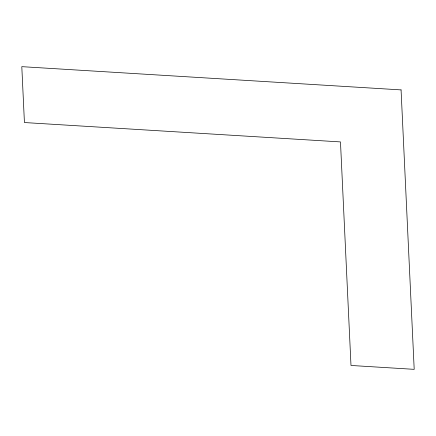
<?xml version="1.0" encoding="UTF-8"?>
<svg xmlns="http://www.w3.org/2000/svg" width="436" height="436" viewBox="0 0 436 436"><rect width="100%" height="100%" fill="white"/><g stroke="black" fill="none" stroke-linecap="round" stroke-linejoin="round"><path stroke-width="0.65" d="M401.066 89.903L21.8 66.659L24.427 122.543L340.478 141.918L350.991 365.466L414.2 369.341L401.066 89.903"/></g></svg>
